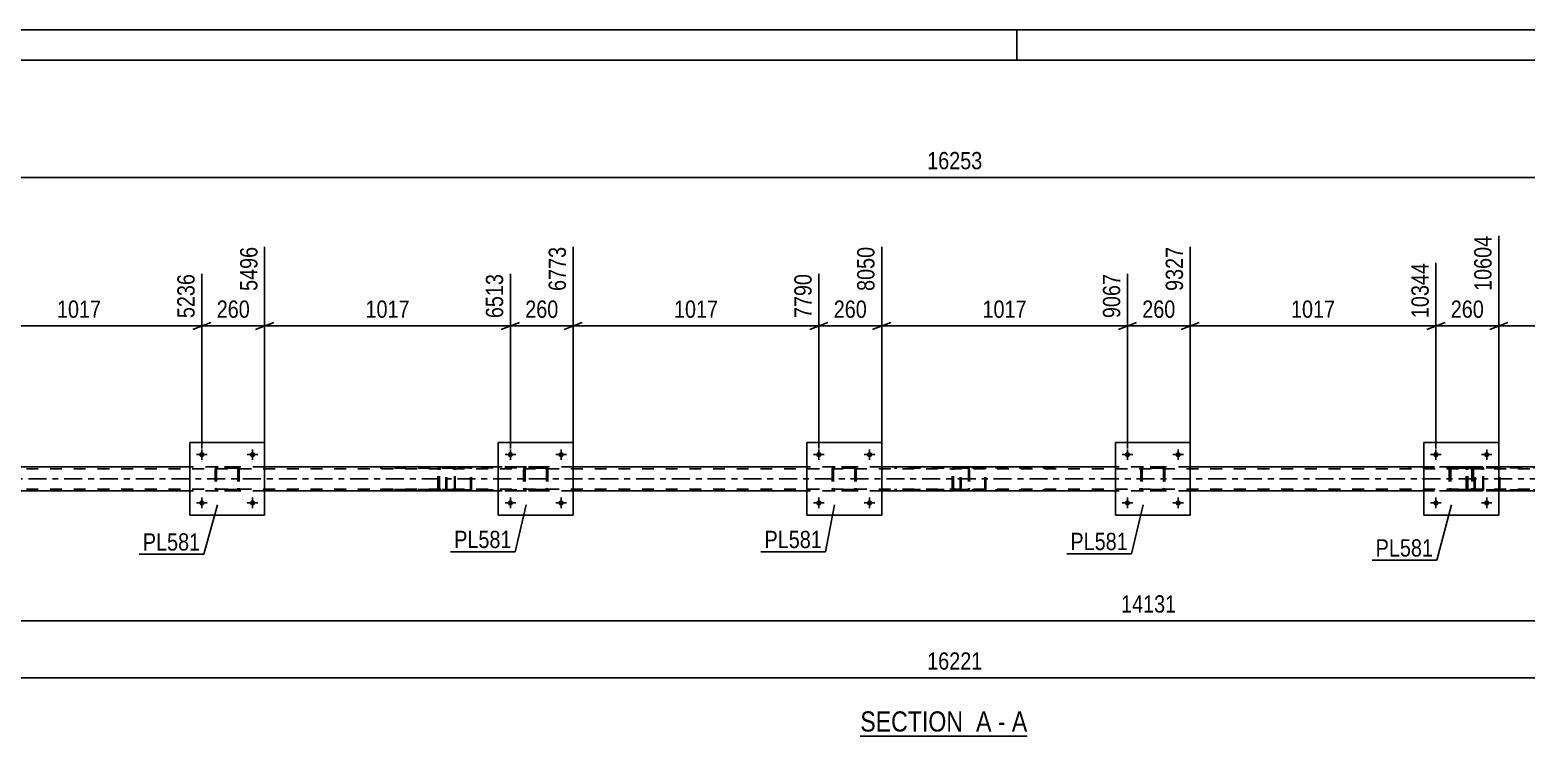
# Model space of a CAD drawing. Header units: millimetres. Extents: x -85 to 756, y -411 to 183.
# Drawn here: x 172.7 to 420.5, y 65.8 to 182.7 of the extents above; entities that cross this region are included whole.
import ezdxf

# ---------------------------------------------------------------- set-up
doc = ezdxf.new("R2010")
doc.units = ezdxf.units.MM
doc.linetypes.add('DXK_LINE_DOT2', pattern=[3.9198, 1.9599, -1.9599])
doc.linetypes.add('DXK_LINE_DOT3', pattern=[5.9187, 2.979, -0.9799, 0.9799, -0.9799])
doc.styles.add('Arial Narrow', font='ARIALN.TTF', dxfattribs={"height": 0.2})

# ---------------------------------------------------------------- blocks, each defined once
blk = doc.blocks.new('Unknown-814185790-1133')
at = {"color": 5, "linetype": 'Continuous'}
for p, q in [((756.15, 182.74), (-84.85, 182.74)), ((336.15, 177.74), (336.15, 182.74)), ((751.15, 177.74), (-79.85, 177.74))]:
    blk.add_line(p, q, dxfattribs=at)
blk = doc.blocks.new('Unknown-814185790-11 - 2686')
at = {"color": 6, "linetype": 'Continuous'}
blk.add_line((310.23, 65.76), (337.88, 65.76), dxfattribs=at)
at = {"color": 0, "linetype": 'Continuous'}
blk.add_wipeout([(328.34, 66.51), (328.34, 70.01), (310.23, 70.01), (310.23, 66.51)], dxfattribs=at)
at = {"color": 7, "linetype": 'Continuous', "style": 'Arial Narrow'}
blk.add_text('SECTION ', height=3.34, dxfattribs=at).set_placement((310.23, 66.51))
at = {"color": 0, "linetype": 'Continuous'}
blk.add_wipeout([(331.95, 66.51), (331.95, 70.01), (329.39, 70.01), (329.39, 66.51)], dxfattribs=at)
blk.add_wipeout([(334.27, 66.51), (334.27, 70.01), (333, 70.01), (333, 66.51)], dxfattribs=at)
at = {"color": 7, "linetype": 'Continuous', "style": 'Arial Narrow'}
blk.add_text('A', height=3.34, dxfattribs=at).set_placement((329.39, 66.51))
at = {"color": 0, "linetype": 'Continuous'}
blk.add_wipeout([(337.88, 66.51), (337.88, 70.01), (335.32, 70.01), (335.32, 66.51)], dxfattribs=at)
at = {"color": 7, "linetype": 'Continuous', "style": 'Arial Narrow'}
for s, p in [('A', (335.32, 66.51)), ('-', (333, 66.51))]:
    blk.add_text(s, height=3.34, dxfattribs=at).set_placement(p)
blk = doc.blocks.new('Bolt-814185790-2757 - 2686')
at = {"linetype": 'Continuous'}
for points in [[(405.98, 104.38, -1), (405.1, 104.38, -1)], [(414.38, 104.38, -1), (413.5, 104.38, -1)]]:
    blk.add_hatch(color=1, dxfattribs=at).paths.add_polyline_path(points)
at = {"color": 1, "linetype": 'Continuous'}
for p, q in [((404.66, 104.38), (406.42, 104.38)), ((405.54, 105.26), (405.54, 103.5)), ((413.06, 104.38), (414.82, 104.38)), ((413.94, 105.26), (413.94, 103.5))]:
    blk.add_line(p, q, dxfattribs=at)
blk = doc.blocks.new('Bolt-814185790-2693 - 2686')
at = {"linetype": 'Continuous'}
for points in [[(252.73, 104.38, -1), (251.85, 104.38, -1)], [(261.13, 104.38, -1), (260.25, 104.38, -1)]]:
    blk.add_hatch(color=1, dxfattribs=at).paths.add_polyline_path(points)
at = {"color": 1, "linetype": 'Continuous'}
for p, q in [((251.41, 104.38), (253.17, 104.38)), ((252.29, 105.26), (252.29, 103.5)), ((259.81, 104.38), (261.57, 104.38)), ((260.69, 105.26), (260.69, 103.5))]:
    blk.add_line(p, q, dxfattribs=at)
blk = doc.blocks.new('Part-814185790-2831 - 2686')
at = {"color": 7, "linetype": 'DXK_LINE_DOT2'}
for p, q in [((356.66, 109.89), (356.69, 110.08)), ((356.69, 110.08), (356.66, 109.89)), ((356.66, 109.89), (356.66, 106.85)), ((356.9, 109.89), (356.91, 109.99)), ((356.9, 109.89), (356.9, 106.85)), ((356.91, 109.99), (356.97, 110.06)), ((356.95, 110.34), (357.14, 110.37)), ((357.14, 110.37), (356.95, 110.34)), ((356.97, 110.06), (357.04, 110.12)), ((357.04, 110.12), (357.14, 110.13)), ((360.18, 110.37), (357.14, 110.37)), ((360.18, 110.13), (357.14, 110.13)), ((360.18, 110.37), (360.36, 110.34)), ((360.36, 110.34), (360.18, 110.37)), ((360.18, 110.13), (360.27, 110.12)), ((360.27, 110.12), (360.34, 110.06)), ((360.34, 110.06), (360.4, 109.99)), ((360.4, 109.99), (360.42, 109.89)), ((360.42, 109.89), (360.42, 106.85)), ((360.62, 110.08), (360.66, 109.89)), ((360.66, 109.89), (360.62, 110.08)), ((360.66, 109.89), (360.66, 106.85)), ((356.69, 106.67), (356.66, 106.85)), ((356.66, 106.85), (356.69, 106.67)), ((356.91, 106.76), (356.9, 106.85)), ((356.97, 106.69), (356.91, 106.76)), ((357.04, 106.63), (356.97, 106.69)), ((357.14, 106.61), (357.04, 106.63)), ((360.18, 106.61), (357.14, 106.61)), ((360.27, 106.63), (360.18, 106.61)), ((360.34, 106.69), (360.27, 106.63)), ((360.4, 106.76), (360.34, 106.69)), ((360.42, 106.85), (360.4, 106.76)), ((360.66, 106.85), (360.62, 106.67)), ((360.62, 106.67), (360.66, 106.85)), ((357.14, 106.37), (356.95, 106.41)), ((356.95, 106.41), (357.14, 106.37)), ((360.18, 106.37), (357.14, 106.37)), ((360.36, 106.41), (360.18, 106.37)), ((360.18, 106.37), (360.36, 106.41))]:
    blk.add_line(p, q, dxfattribs=at)
at = {"color": 7, "linetype": 'DXK_LINE_DOT3'}
blk.add_line((358.66, 108.37), (358.66, 108.37), dxfattribs=at)
at = {"color": 7, "linetype": 'DXK_LINE_DOT2'}
for centre, start, end in [((357.14, 109.89), 112.5, 157.5), ((357.14, 109.89), 112.5, 157.5), ((360.18, 109.89), 22.5, 67.5), ((360.18, 109.89), 22.5, 67.5), ((357.14, 106.85), 202.5, 247.5), ((357.14, 106.85), 202.5, 247.5), ((360.18, 106.85), 292.5, 337.5), ((360.18, 106.85), 292.5, 337.5)]:
    blk.add_arc(centre, 0.48, start, end, dxfattribs=at)
blk = doc.blocks.new('Part-814185790-2754 - 2686')
at = {"color": 2, "linetype": 'Continuous'}
for p, q in [((313.77, 114.37), (301.37, 114.37)), ((301.37, 114.37), (301.37, 102.37)), ((313.77, 102.37), (313.77, 114.37)), ((301.37, 102.37), (313.77, 102.37))]:
    blk.add_line(p, q, dxfattribs=at)
blk = doc.blocks.new('Part-814185790-2755 - 2686')
at = {"color": 7, "linetype": 'DXK_LINE_DOT2'}
for p, q in [((254.49, 109.89), (254.53, 110.08)), ((254.53, 110.08), (254.49, 109.89)), ((254.49, 109.89), (254.49, 106.85)), ((254.73, 109.89), (254.75, 109.99)), ((254.73, 109.89), (254.73, 106.85)), ((254.75, 109.99), (254.8, 110.06)), ((254.79, 110.34), (254.97, 110.37)), ((254.97, 110.37), (254.79, 110.34)), ((254.8, 110.06), (254.88, 110.12)), ((254.88, 110.12), (254.97, 110.13)), ((258.01, 110.37), (254.97, 110.37)), ((258.01, 110.13), (254.97, 110.13)), ((258.01, 110.37), (258.2, 110.34)), ((258.2, 110.34), (258.01, 110.37)), ((258.01, 110.13), (258.11, 110.12)), ((258.11, 110.12), (258.18, 110.06)), ((258.18, 110.06), (258.24, 109.99)), ((258.24, 109.99), (258.25, 109.89)), ((258.25, 109.89), (258.25, 106.85)), ((258.46, 110.08), (258.49, 109.89)), ((258.49, 109.89), (258.46, 110.08)), ((258.49, 109.89), (258.49, 106.85)), ((254.53, 106.67), (254.49, 106.85)), ((254.49, 106.85), (254.53, 106.67)), ((254.75, 106.76), (254.73, 106.85)), ((254.8, 106.69), (254.75, 106.76)), ((254.88, 106.63), (254.8, 106.69)), ((254.97, 106.61), (254.88, 106.63)), ((258.01, 106.61), (254.97, 106.61)), ((258.11, 106.63), (258.01, 106.61)), ((258.18, 106.69), (258.11, 106.63)), ((258.24, 106.76), (258.18, 106.69)), ((258.25, 106.85), (258.24, 106.76)), ((258.49, 106.85), (258.46, 106.67)), ((258.46, 106.67), (258.49, 106.85)), ((254.97, 106.37), (254.79, 106.41)), ((254.79, 106.41), (254.97, 106.37)), ((258.01, 106.37), (254.97, 106.37)), ((258.2, 106.41), (258.01, 106.37)), ((258.01, 106.37), (258.2, 106.41))]:
    blk.add_line(p, q, dxfattribs=at)
at = {"color": 7, "linetype": 'DXK_LINE_DOT3'}
blk.add_line((256.49, 108.37), (256.49, 108.37), dxfattribs=at)
at = {"color": 7, "linetype": 'DXK_LINE_DOT2'}
for centre, start, end in [((254.97, 109.89), 112.5, 157.5), ((254.97, 109.89), 112.5, 157.5), ((258.01, 109.89), 22.5, 67.5), ((258.01, 109.89), 22.5, 67.5), ((254.97, 106.85), 202.5, 247.5), ((254.97, 106.85), 202.5, 247.5), ((258.01, 106.85), 292.5, 337.5), ((258.01, 106.85), 292.5, 337.5)]:
    blk.add_arc(centre, 0.48, start, end, dxfattribs=at)
blk = doc.blocks.new('Bolt-814185790-2691 - 2686')
at = {"linetype": 'Continuous'}
for points in [[(303.81, 104.38, -1), (302.93, 104.38, -1)], [(312.21, 104.38, -1), (311.33, 104.38, -1)]]:
    blk.add_hatch(color=1, dxfattribs=at).paths.add_polyline_path(points)
at = {"color": 1, "linetype": 'Continuous'}
for p, q in [((302.49, 104.38), (304.25, 104.38)), ((303.37, 105.26), (303.37, 103.5)), ((310.89, 104.38), (312.65, 104.38)), ((311.77, 105.26), (311.77, 103.5))]:
    blk.add_line(p, q, dxfattribs=at)
blk = doc.blocks.new('Bolt-814185790-2692 - 2686')
at = {"linetype": 'Continuous'}
for points in [[(303.81, 112.38, -1), (302.93, 112.38, -1)], [(312.21, 112.38, -1), (311.33, 112.38, -1)]]:
    blk.add_hatch(color=1, dxfattribs=at).paths.add_polyline_path(points)
at = {"color": 1, "linetype": 'Continuous'}
for p, q in [((302.49, 112.38), (304.25, 112.38)), ((303.37, 113.26), (303.37, 111.5)), ((310.89, 112.38), (312.65, 112.38)), ((311.77, 113.26), (311.77, 111.5))]:
    blk.add_line(p, q, dxfattribs=at)
blk = doc.blocks.new('Bolt-814185790-2715 - 2686')
at = {"linetype": 'Continuous'}
for points in [[(354.9, 104.38, -1), (354.02, 104.38, -1)], [(363.3, 104.38, -1), (362.42, 104.38, -1)]]:
    blk.add_hatch(color=1, dxfattribs=at).paths.add_polyline_path(points)
at = {"color": 1, "linetype": 'Continuous'}
for p, q in [((353.58, 104.38), (355.34, 104.38)), ((354.46, 105.26), (354.46, 103.5)), ((361.98, 104.38), (363.74, 104.38)), ((362.86, 105.26), (362.86, 103.5))]:
    blk.add_line(p, q, dxfattribs=at)
blk = doc.blocks.new('Bolt-814185790-2716 - 2686')
at = {"linetype": 'Continuous'}
for points in [[(354.9, 112.38, -1), (354.02, 112.38, -1)], [(363.3, 112.38, -1), (362.42, 112.38, -1)]]:
    blk.add_hatch(color=1, dxfattribs=at).paths.add_polyline_path(points)
at = {"color": 1, "linetype": 'Continuous'}
for p, q in [((353.58, 112.38), (355.34, 112.38)), ((354.46, 113.26), (354.46, 111.5)), ((361.98, 112.38), (363.74, 112.38)), ((362.86, 113.26), (362.86, 111.5))]:
    blk.add_line(p, q, dxfattribs=at)
blk = doc.blocks.new('Part-814185790-2722 - 2686')
at = {"color": 2, "linetype": 'Continuous'}
for p, q in [((262.69, 114.37), (250.29, 114.37)), ((250.29, 114.37), (250.29, 102.37)), ((262.69, 102.37), (262.69, 114.37)), ((250.29, 102.37), (262.69, 102.37))]:
    blk.add_line(p, q, dxfattribs=at)
blk = doc.blocks.new('Part-814185790-2723 - 2686')
at = {"color": 7, "linetype": 'DXK_LINE_DOT2'}
for p, q in [((203.41, 109.89), (203.45, 110.08)), ((203.45, 110.08), (203.41, 109.89)), ((203.41, 109.89), (203.41, 106.85)), ((203.65, 109.89), (203.67, 109.99)), ((203.65, 109.89), (203.65, 106.85)), ((203.67, 109.99), (203.72, 110.06)), ((203.71, 110.34), (203.89, 110.37)), ((203.89, 110.37), (203.71, 110.34)), ((203.72, 110.06), (203.8, 110.12)), ((203.8, 110.12), (203.89, 110.13)), ((206.93, 110.37), (203.89, 110.37)), ((206.93, 110.13), (203.89, 110.13)), ((206.93, 110.37), (207.12, 110.34)), ((207.12, 110.34), (206.93, 110.37)), ((206.93, 110.13), (207.03, 110.12)), ((207.03, 110.12), (207.1, 110.06)), ((207.1, 110.06), (207.16, 109.99)), ((207.16, 109.99), (207.17, 109.89)), ((207.17, 109.89), (207.17, 106.85)), ((207.38, 110.08), (207.41, 109.89)), ((207.41, 109.89), (207.38, 110.08)), ((207.41, 109.89), (207.41, 106.85)), ((203.45, 106.67), (203.41, 106.85)), ((203.41, 106.85), (203.45, 106.67)), ((203.67, 106.76), (203.65, 106.85)), ((203.72, 106.69), (203.67, 106.76)), ((203.8, 106.63), (203.72, 106.69)), ((203.89, 106.61), (203.8, 106.63)), ((206.93, 106.61), (203.89, 106.61)), ((207.03, 106.63), (206.93, 106.61)), ((207.1, 106.69), (207.03, 106.63)), ((207.16, 106.76), (207.1, 106.69)), ((207.17, 106.85), (207.16, 106.76)), ((207.41, 106.85), (207.38, 106.67)), ((207.38, 106.67), (207.41, 106.85)), ((203.89, 106.37), (203.71, 106.41)), ((203.71, 106.41), (203.89, 106.37)), ((206.93, 106.37), (203.89, 106.37)), ((207.12, 106.41), (206.93, 106.37)), ((206.93, 106.37), (207.12, 106.41))]:
    blk.add_line(p, q, dxfattribs=at)
at = {"color": 7, "linetype": 'DXK_LINE_DOT3'}
blk.add_line((205.41, 108.37), (205.41, 108.37), dxfattribs=at)
at = {"color": 7, "linetype": 'DXK_LINE_DOT2'}
for centre, start, end in [((203.89, 109.89), 112.5, 157.5), ((203.89, 109.89), 112.5, 157.5), ((206.93, 109.89), 22.5, 67.5), ((206.93, 109.89), 22.5, 67.5), ((203.89, 106.85), 202.5, 247.5), ((203.89, 106.85), 202.5, 247.5), ((206.93, 106.85), 292.5, 337.5), ((206.93, 106.85), 292.5, 337.5)]:
    blk.add_arc(centre, 0.48, start, end, dxfattribs=at)
blk = doc.blocks.new('Part-814185790-2728 - 2686')
at = {"color": 2, "linetype": 'Continuous'}
for p, q in [((211.61, 114.37), (199.21, 114.37)), ((199.21, 114.37), (199.21, 102.37)), ((211.61, 102.37), (211.61, 114.37)), ((199.21, 102.37), (211.61, 102.37))]:
    blk.add_line(p, q, dxfattribs=at)
blk = doc.blocks.new('Bolt-814185790-2736 - 2686')
at = {"linetype": 'Continuous'}
for points in [[(252.73, 112.38, -1), (251.85, 112.38, -1)], [(261.13, 112.38, -1), (260.25, 112.38, -1)]]:
    blk.add_hatch(color=1, dxfattribs=at).paths.add_polyline_path(points)
at = {"color": 1, "linetype": 'Continuous'}
for p, q in [((251.41, 112.38), (253.17, 112.38)), ((252.29, 113.26), (252.29, 111.5)), ((259.81, 112.38), (261.57, 112.38)), ((260.69, 113.26), (260.69, 111.5))]:
    blk.add_line(p, q, dxfattribs=at)
blk = doc.blocks.new('Bolt-814185790-2737 - 2686')
at = {"linetype": 'Continuous'}
for points in [[(201.65, 104.38, -1), (200.77, 104.38, -1)], [(210.05, 104.38, -1), (209.17, 104.38, -1)]]:
    blk.add_hatch(color=1, dxfattribs=at).paths.add_polyline_path(points)
at = {"color": 1, "linetype": 'Continuous'}
for p, q in [((200.33, 104.38), (202.09, 104.38)), ((201.21, 105.26), (201.21, 103.5)), ((208.73, 104.38), (210.49, 104.38)), ((209.61, 105.26), (209.61, 103.5))]:
    blk.add_line(p, q, dxfattribs=at)
blk = doc.blocks.new('Bolt-814185790-2738 - 2686')
at = {"linetype": 'Continuous'}
for points in [[(201.65, 112.38, -1), (200.77, 112.38, -1)], [(210.05, 112.38, -1), (209.17, 112.38, -1)]]:
    blk.add_hatch(color=1, dxfattribs=at).paths.add_polyline_path(points)
at = {"color": 1, "linetype": 'Continuous'}
for p, q in [((200.33, 112.38), (202.09, 112.38)), ((201.21, 113.26), (201.21, 111.5)), ((208.73, 112.38), (210.49, 112.38)), ((209.61, 113.26), (209.61, 111.5))]:
    blk.add_line(p, q, dxfattribs=at)
blk = doc.blocks.new('Part-814185790-2749 - 2686')
at = {"color": 7, "linetype": 'DXK_LINE_DOT2'}
for p, q in [((305.57, 109.89), (305.61, 110.08)), ((305.61, 110.08), (305.57, 109.89)), ((305.57, 109.89), (305.57, 106.85)), ((305.81, 109.89), (305.83, 109.99)), ((305.81, 109.89), (305.81, 106.85)), ((305.83, 109.99), (305.89, 110.06)), ((305.87, 110.34), (306.05, 110.37)), ((306.05, 110.37), (305.87, 110.34)), ((305.89, 110.06), (305.96, 110.12)), ((305.96, 110.12), (306.05, 110.13)), ((309.09, 110.37), (306.05, 110.37)), ((309.09, 110.13), (306.05, 110.13)), ((309.09, 110.37), (309.28, 110.34)), ((309.28, 110.34), (309.09, 110.37)), ((309.09, 110.13), (309.19, 110.12)), ((309.19, 110.12), (309.26, 110.06)), ((309.26, 110.06), (309.32, 109.99)), ((309.32, 109.99), (309.33, 109.89)), ((309.33, 109.89), (309.33, 106.85)), ((309.54, 110.08), (309.57, 109.89)), ((309.57, 109.89), (309.54, 110.08)), ((309.57, 109.89), (309.57, 106.85)), ((305.61, 106.67), (305.57, 106.85)), ((305.57, 106.85), (305.61, 106.67)), ((305.83, 106.76), (305.81, 106.85)), ((305.89, 106.69), (305.83, 106.76)), ((305.96, 106.63), (305.89, 106.69)), ((306.05, 106.61), (305.96, 106.63)), ((309.09, 106.61), (306.05, 106.61)), ((309.19, 106.63), (309.09, 106.61)), ((309.26, 106.69), (309.19, 106.63)), ((309.32, 106.76), (309.26, 106.69)), ((309.33, 106.85), (309.32, 106.76)), ((309.57, 106.85), (309.54, 106.67)), ((309.54, 106.67), (309.57, 106.85)), ((306.05, 106.37), (305.87, 106.41)), ((305.87, 106.41), (306.05, 106.37)), ((309.09, 106.37), (306.05, 106.37)), ((309.28, 106.41), (309.09, 106.37)), ((309.09, 106.37), (309.28, 106.41))]:
    blk.add_line(p, q, dxfattribs=at)
at = {"color": 7, "linetype": 'DXK_LINE_DOT3'}
blk.add_line((307.57, 108.37), (307.57, 108.37), dxfattribs=at)
at = {"color": 7, "linetype": 'DXK_LINE_DOT2'}
for centre, start, end in [((306.05, 109.89), 112.5, 157.5), ((306.05, 109.89), 112.5, 157.5), ((309.09, 109.89), 22.5, 67.5), ((309.09, 109.89), 22.5, 67.5), ((306.05, 106.85), 202.5, 247.5), ((306.05, 106.85), 202.5, 247.5), ((309.09, 106.85), 292.5, 337.5), ((309.09, 106.85), 292.5, 337.5)]:
    blk.add_arc(centre, 0.48, start, end, dxfattribs=at)
blk = doc.blocks.new('Bolt-814185790-2758 - 2686')
at = {"linetype": 'Continuous'}
for points in [[(405.98, 112.38, -1), (405.1, 112.38, -1)], [(414.38, 112.38, -1), (413.5, 112.38, -1)]]:
    blk.add_hatch(color=1, dxfattribs=at).paths.add_polyline_path(points)
at = {"color": 1, "linetype": 'Continuous'}
for p, q in [((404.66, 112.38), (406.42, 112.38)), ((405.54, 113.26), (405.54, 111.5)), ((413.06, 112.38), (414.82, 112.38)), ((413.94, 113.26), (413.94, 111.5))]:
    blk.add_line(p, q, dxfattribs=at)
blk = doc.blocks.new('Part-814185790-2762 - 2686')
at = {"color": 7, "linetype": 'DXK_LINE_DOT2'}
for p, q in [((407.74, 109.89), (407.77, 110.08)), ((407.77, 110.08), (407.74, 109.89)), ((407.74, 109.89), (407.74, 106.85)), ((407.98, 109.89), (407.99, 109.99)), ((407.98, 109.89), (407.98, 106.85)), ((407.99, 109.99), (408.05, 110.06)), ((408.03, 110.34), (408.22, 110.37)), ((408.22, 110.37), (408.03, 110.34)), ((408.05, 110.06), (408.12, 110.12)), ((408.12, 110.12), (408.22, 110.13)), ((411.26, 110.37), (408.22, 110.37)), ((411.26, 110.13), (408.22, 110.13)), ((411.26, 110.37), (411.44, 110.34)), ((411.44, 110.34), (411.26, 110.37)), ((411.26, 110.13), (411.35, 110.12)), ((411.35, 110.12), (411.43, 110.06)), ((411.43, 110.06), (411.48, 109.99)), ((411.48, 109.99), (411.5, 109.89)), ((411.5, 109.89), (411.5, 106.85)), ((411.7, 110.08), (411.74, 109.89)), ((411.74, 109.89), (411.7, 110.08)), ((411.74, 109.89), (411.74, 106.85)), ((407.77, 106.67), (407.74, 106.85)), ((407.74, 106.85), (407.77, 106.67)), ((407.99, 106.76), (407.98, 106.85)), ((408.05, 106.69), (407.99, 106.76)), ((408.12, 106.63), (408.05, 106.69)), ((408.22, 106.61), (408.12, 106.63)), ((411.26, 106.61), (408.22, 106.61)), ((411.35, 106.63), (411.26, 106.61)), ((411.43, 106.69), (411.35, 106.63)), ((411.48, 106.76), (411.43, 106.69)), ((411.5, 106.85), (411.48, 106.76)), ((411.74, 106.85), (411.7, 106.67)), ((411.7, 106.67), (411.74, 106.85)), ((408.22, 106.37), (408.03, 106.41)), ((408.03, 106.41), (408.22, 106.37)), ((411.26, 106.37), (408.22, 106.37)), ((411.44, 106.41), (411.26, 106.37)), ((411.26, 106.37), (411.44, 106.41))]:
    blk.add_line(p, q, dxfattribs=at)
at = {"color": 7, "linetype": 'DXK_LINE_DOT3'}
blk.add_line((409.74, 108.37), (409.74, 108.37), dxfattribs=at)
at = {"color": 7, "linetype": 'DXK_LINE_DOT2'}
for centre, start, end in [((408.22, 109.89), 112.5, 157.5), ((408.22, 109.89), 112.5, 157.5), ((411.26, 109.89), 22.5, 67.5), ((411.26, 109.89), 22.5, 67.5), ((408.22, 106.85), 202.5, 247.5), ((408.22, 106.85), 202.5, 247.5), ((411.26, 106.85), 292.5, 337.5), ((411.26, 106.85), 292.5, 337.5)]:
    blk.add_arc(centre, 0.48, start, end, dxfattribs=at)
blk = doc.blocks.new('Part-814185790-2892 - 2686')
at = {"color": 7, "linetype": 'DXK_LINE_DOT2'}
for p, q in [((326.77, 110.18), (326.75, 110.05)), ((326.75, 106.69), (326.75, 110.05)), ((326.92, 110.05), (326.93, 110.12)), ((326.92, 106.69), (326.92, 110.05)), ((326.93, 110.12), (326.97, 110.17)), ((327.09, 110.37), (326.96, 110.35)), ((326.97, 110.17), (327.02, 110.2)), ((327.02, 110.2), (327.09, 110.21)), ((342.42, 110.37), (327.09, 110.37)), ((342.42, 110.21), (327.09, 110.21)), ((330.79, 110.35), (330.66, 110.37)), ((330.66, 110.21), (330.73, 110.2)), ((330.73, 110.2), (330.75, 110.19)), ((330.75, 110.19), (330.78, 110.17)), ((330.78, 110.17), (330.82, 110.12)), ((330.82, 110.12), (330.83, 110.05)), ((330.83, 106.69), (330.83, 110.05)), ((331, 110.05), (330.98, 110.18)), ((331, 106.69), (331, 110.05)), ((326.75, 106.69), (326.77, 106.57)), ((326.93, 106.63), (326.92, 106.69)), ((326.97, 106.58), (326.93, 106.63)), ((327.02, 106.55), (326.97, 106.58)), ((327.09, 106.53), (327.02, 106.55)), ((342.42, 106.53), (327.09, 106.53)), ((330.66, 106.53), (330.73, 106.55)), ((330.73, 106.55), (330.75, 106.56)), ((330.75, 106.56), (330.78, 106.58)), ((330.82, 106.63), (330.78, 106.58)), ((330.83, 106.69), (330.82, 106.63)), ((330.98, 106.57), (331, 106.69)), ((326.96, 106.4), (327.09, 106.37)), ((342.42, 106.37), (327.09, 106.37)), ((330.66, 106.37), (330.79, 106.4))]:
    blk.add_line(p, q, dxfattribs=at)
for centre, start, end in [((327.08, 110.04), 110.7583, 155.68), ((330.68, 110.04), 24.32, 69.2417), ((327.08, 106.71), 204.32, 249.2417)]:
    blk.add_arc(centre, 0.331, start, end, dxfattribs=at)
blk = doc.blocks.new('Part-814185790-2767 - 2686')
at = {"color": 2, "linetype": 'Continuous'}
for p, q in [((415.94, 114.37), (403.54, 114.37)), ((403.54, 114.37), (403.54, 102.37)), ((415.94, 102.37), (415.94, 114.37)), ((403.54, 102.37), (415.94, 102.37))]:
    blk.add_line(p, q, dxfattribs=at)
blk = doc.blocks.new('Part-814185790-2809 - 2686')
at = {"color": 7, "linetype": 'DXK_LINE_DOT2'}
for p, q in [((640.59, 110.05), (36.37, 110.05)), ((211.61, 110.37), (199.21, 110.37)), ((262.69, 110.37), (250.29, 110.37)), ((313.77, 110.37), (301.37, 110.37)), ((364.86, 110.37), (352.46, 110.37)), ((415.94, 110.37), (403.54, 110.37)), ((640.59, 106.69), (36.37, 106.69)), ((211.61, 106.37), (199.21, 106.37)), ((262.69, 106.37), (250.29, 106.37)), ((313.77, 106.37), (301.37, 106.37)), ((364.86, 106.37), (352.46, 106.37)), ((415.94, 106.37), (403.54, 106.37))]:
    blk.add_line(p, q, dxfattribs=at)
at = {"color": 2, "linetype": 'Continuous'}
for p, q in [((199.21, 110.37), (160.53, 110.37)), ((250.29, 110.37), (211.61, 110.37)), ((301.37, 110.37), (262.69, 110.37)), ((352.46, 110.37), (313.77, 110.37)), ((403.54, 110.37), (364.86, 110.37)), ((437.85, 110.37), (415.94, 110.37)), ((199.21, 106.37), (160.53, 106.37)), ((250.29, 106.37), (211.61, 106.37)), ((301.37, 106.37), (262.69, 106.37)), ((352.46, 106.37), (313.77, 106.37)), ((403.54, 106.37), (364.86, 106.37)), ((437.85, 106.37), (415.94, 106.37))]:
    blk.add_line(p, q, dxfattribs=at)
at = {"color": 7, "linetype": 'DXK_LINE_DOT3'}
blk.add_line((36.37, 108.37), (640.59, 108.37), dxfattribs=at)
blk = doc.blocks.new('Part-814185790-2836 - 2686')
at = {"color": 2, "linetype": 'Continuous'}
for p, q in [((364.86, 114.37), (352.46, 114.37)), ((352.46, 114.37), (352.46, 102.37)), ((364.86, 102.37), (364.86, 114.37)), ((352.46, 102.37), (364.86, 102.37))]:
    blk.add_line(p, q, dxfattribs=at)
blk = doc.blocks.new('Part-814185790-2871 - 2686')
at = {"color": 7, "linetype": 'DXK_LINE_DOT2'}
for p, q in [((411.91, 110.18), (411.88, 110.05)), ((411.88, 106.69), (411.88, 110.05)), ((412.05, 110.05), (412.07, 110.12)), ((412.05, 106.69), (412.05, 110.05)), ((412.07, 110.12), (412.1, 110.17)), ((412.22, 110.37), (412.09, 110.35)), ((412.1, 110.17), (412.16, 110.2)), ((412.16, 110.2), (412.22, 110.21)), ((427.55, 110.37), (412.22, 110.37)), ((427.55, 110.21), (412.22, 110.21)), ((415.93, 110.35), (415.8, 110.37)), ((415.8, 110.21), (415.86, 110.2)), ((415.86, 110.2), (415.92, 110.17)), ((415.92, 110.17), (415.96, 110.12)), ((415.96, 110.12), (415.97, 110.05)), ((415.97, 106.69), (415.97, 110.05)), ((416.14, 110.05), (416.11, 110.18)), ((416.14, 106.69), (416.14, 110.05)), ((411.88, 106.69), (411.91, 106.57)), ((412.07, 106.63), (412.05, 106.69)), ((412.1, 106.58), (412.07, 106.63)), ((412.16, 106.55), (412.1, 106.58)), ((412.22, 106.53), (412.16, 106.55)), ((427.55, 106.53), (412.22, 106.53)), ((415.86, 106.55), (415.8, 106.53)), ((415.92, 106.58), (415.86, 106.55)), ((415.96, 106.63), (415.92, 106.58)), ((415.97, 106.69), (415.96, 106.63)), ((416.11, 106.57), (416.14, 106.69)), ((412.09, 106.4), (412.22, 106.37)), ((427.55, 106.37), (412.22, 106.37)), ((415.8, 106.37), (415.93, 106.4))]:
    blk.add_line(p, q, dxfattribs=at)
for centre, start, end in [((412.21, 110.04), 110.7583, 155.68), ((415.81, 110.04), 24.32, 69.2417), ((412.21, 106.71), 204.32, 249.2417)]:
    blk.add_arc(centre, 0.331, start, end, dxfattribs=at)
blk = doc.blocks.new('Part-814185790-2987 - 2686')
at = {"color": 7, "linetype": 'DXK_LINE_DOT2'}
for p, q in [((242.89, 110.37), (230.73, 110.37)), ((242.89, 110.13), (230.73, 110.13)), ((240.31, 109.98), (240.3, 109.89)), ((240.3, 106.85), (240.3, 109.89)), ((240.33, 110.08), (240.31, 109.98)), ((240.55, 109.89), (240.57, 109.99)), ((240.55, 106.85), (240.55, 109.89)), ((240.57, 109.99), (240.62, 110.06)), ((240.8, 110.37), (240.61, 110.34)), ((240.62, 110.06), (240.7, 110.12)), ((240.7, 110.12), (240.8, 110.13)), ((241.61, 110.13), (241.61, 110.37)), ((242.99, 110.34), (242.89, 110.37)), ((242.89, 110.13), (242.94, 110.12)), ((242.94, 110.12), (242.99, 110.06)), ((243.08, 110.23), (242.99, 110.34)), ((242.99, 110.06), (243.02, 109.99)), ((243.02, 109.99), (243.03, 109.89)), ((243.03, 106.85), (243.03, 109.89)), ((243.14, 110.08), (243.08, 110.23)), ((243.16, 109.89), (243.14, 110.08)), ((243.16, 106.85), (243.16, 109.89)), ((242.89, 106.61), (230.73, 106.61)), ((240.3, 106.85), (240.31, 106.79)), ((240.31, 106.79), (240.33, 106.67)), ((240.56, 106.79), (240.55, 106.85)), ((240.57, 106.76), (240.56, 106.79)), ((240.62, 106.69), (240.57, 106.76)), ((240.7, 106.63), (240.62, 106.69)), ((240.8, 106.61), (240.7, 106.63)), ((241.61, 106.37), (241.61, 106.61)), ((242.94, 106.63), (242.89, 106.61)), ((242.99, 106.69), (242.94, 106.63)), ((242.99, 106.69), (243, 106.72)), ((243, 106.72), (243.02, 106.76)), ((243.02, 106.76), (243.03, 106.85)), ((243.08, 106.52), (243.09, 106.55)), ((243.09, 106.55), (243.14, 106.67)), ((243.14, 106.67), (243.16, 106.85)), ((242.89, 106.37), (230.73, 106.37)), ((240.61, 106.41), (240.8, 106.37)), ((242.89, 106.37), (242.99, 106.41)), ((242.99, 106.41), (243.08, 106.52))]:
    blk.add_line(p, q, dxfattribs=at)
for centre, start, end in [((240.78, 109.88), 111.1941, 156.1506), ((240.78, 106.87), 203.8494, 248.8059)]:
    blk.add_arc(centre, 0.492, start, end, dxfattribs=at)
blk = doc.blocks.new('Part-814185790-2988 - 2686')
at = {"color": 7, "linetype": 'DXK_LINE_DOT2'}
for p, q in [((241.64, 110.18), (241.61, 110.05)), ((241.61, 106.69), (241.61, 110.05)), ((241.78, 110.05), (241.8, 110.12)), ((241.78, 106.69), (241.78, 110.05)), ((241.8, 110.12), (241.83, 110.17)), ((241.95, 110.37), (241.82, 110.35)), ((241.83, 110.17), (241.89, 110.2)), ((241.89, 110.2), (241.95, 110.21)), ((257.28, 110.37), (241.95, 110.37)), ((257.28, 110.21), (241.95, 110.21)), ((245.66, 110.35), (245.53, 110.37)), ((245.53, 110.21), (245.6, 110.2)), ((245.6, 110.2), (245.62, 110.19)), ((245.62, 110.19), (245.65, 110.17)), ((245.65, 110.17), (245.69, 110.12)), ((245.69, 110.12), (245.7, 110.05)), ((245.7, 106.69), (245.7, 110.05)), ((245.87, 110.05), (245.84, 110.18)), ((245.87, 106.69), (245.87, 110.05)), ((241.61, 106.69), (241.64, 106.57)), ((241.8, 106.63), (241.78, 106.69)), ((241.83, 106.58), (241.8, 106.63)), ((241.89, 106.55), (241.83, 106.58)), ((241.95, 106.53), (241.89, 106.55)), ((257.28, 106.53), (241.95, 106.53)), ((245.53, 106.53), (245.6, 106.55)), ((245.6, 106.55), (245.62, 106.56)), ((245.62, 106.56), (245.65, 106.58)), ((245.69, 106.63), (245.65, 106.58)), ((245.7, 106.69), (245.69, 106.63)), ((245.84, 106.57), (245.87, 106.69)), ((241.82, 106.4), (241.95, 106.37)), ((257.28, 106.37), (241.95, 106.37)), ((245.53, 106.37), (245.66, 106.4))]:
    blk.add_line(p, q, dxfattribs=at)
for centre, start, end in [((241.94, 110.04), 110.7583, 155.68), ((245.54, 110.04), 24.32, 69.2417), ((241.94, 106.71), 204.32, 249.2417)]:
    blk.add_arc(centre, 0.331, start, end, dxfattribs=at)
blk = doc.blocks.new('Part-814185790-2989 - 2686')
at = {"color": 7, "linetype": 'DXK_LINE_DOT2'}
for p, q in [((328.02, 110.37), (315.87, 110.37)), ((328.02, 110.13), (315.87, 110.13)), ((325.45, 109.98), (325.43, 109.89)), ((325.43, 106.85), (325.43, 109.89)), ((325.47, 110.08), (325.45, 109.98)), ((325.68, 109.89), (325.7, 109.99)), ((325.68, 106.85), (325.68, 109.89)), ((325.7, 109.99), (325.76, 110.06)), ((325.93, 110.37), (325.74, 110.34)), ((325.76, 110.06), (325.84, 110.12)), ((325.84, 110.12), (325.93, 110.13)), ((326.75, 110.13), (326.75, 110.37)), ((328.13, 110.34), (328.02, 110.37)), ((328.02, 110.13), (328.08, 110.12)), ((328.08, 110.12), (328.12, 110.06)), ((328.12, 110.06), (328.15, 109.99)), ((328.22, 110.23), (328.13, 110.34)), ((328.15, 109.99), (328.16, 109.89)), ((328.16, 109.89), (328.16, 106.85)), ((328.27, 110.08), (328.22, 110.23)), ((328.3, 109.89), (328.27, 110.08)), ((328.3, 109.89), (328.3, 106.85)), ((328.02, 106.61), (315.87, 106.61)), ((325.43, 106.85), (325.44, 106.79)), ((325.44, 106.79), (325.47, 106.67)), ((325.7, 106.79), (325.68, 106.85)), ((325.7, 106.76), (325.7, 106.79)), ((325.76, 106.69), (325.7, 106.76)), ((325.84, 106.63), (325.76, 106.69)), ((325.93, 106.61), (325.84, 106.63)), ((326.75, 106.37), (326.75, 106.61)), ((328.08, 106.63), (328.02, 106.61)), ((328.12, 106.69), (328.08, 106.63)), ((328.12, 106.69), (328.13, 106.72)), ((328.13, 106.72), (328.15, 106.76)), ((328.15, 106.76), (328.16, 106.85)), ((328.22, 106.52), (328.27, 106.67)), ((328.27, 106.67), (328.3, 106.85)), ((328.02, 106.37), (315.87, 106.37)), ((325.74, 106.41), (325.93, 106.37)), ((328.02, 106.37), (328.13, 106.41)), ((328.13, 106.41), (328.22, 106.52))]:
    blk.add_line(p, q, dxfattribs=at)
for centre, start, end in [((325.92, 109.88), 111.1941, 156.1506), ((325.92, 106.87), 203.8494, 248.8059)]:
    blk.add_arc(centre, 0.492, start, end, dxfattribs=at)
blk = doc.blocks.new('Part-814185790-2990 - 2686')
at = {"color": 7, "linetype": 'DXK_LINE_DOT2'}
for p, q in [((413.16, 110.37), (401, 110.37)), ((413.16, 110.13), (401, 110.13)), ((410.6, 110.08), (410.56, 109.89)), ((410.56, 106.85), (410.56, 109.89)), ((410.82, 109.89), (410.83, 109.99)), ((410.82, 106.85), (410.82, 109.89)), ((410.83, 109.99), (410.89, 110.06)), ((411.07, 110.37), (410.87, 110.34)), ((410.89, 110.06), (410.97, 110.12)), ((410.97, 110.12), (411.07, 110.13)), ((411.88, 110.13), (411.88, 110.37)), ((413.26, 110.34), (413.16, 110.37)), ((413.16, 110.13), (413.21, 110.12)), ((413.21, 110.12), (413.25, 110.06)), ((413.25, 110.06), (413.28, 109.99)), ((413.35, 110.23), (413.26, 110.34)), ((413.28, 109.99), (413.29, 109.89)), ((413.29, 106.85), (413.29, 109.89)), ((413.41, 110.08), (413.35, 110.23)), ((413.43, 109.89), (413.41, 110.08)), ((413.43, 106.85), (413.43, 109.89)), ((413.16, 106.61), (401, 106.61)), ((410.56, 106.85), (410.6, 106.67)), ((410.83, 106.76), (410.82, 106.85)), ((410.89, 106.69), (410.83, 106.76)), ((410.97, 106.63), (410.89, 106.69)), ((411.07, 106.61), (410.97, 106.63)), ((411.88, 106.37), (411.88, 106.61)), ((413.21, 106.63), (413.16, 106.61)), ((413.25, 106.69), (413.21, 106.63)), ((413.28, 106.76), (413.25, 106.69)), ((413.29, 106.85), (413.28, 106.76)), ((413.35, 106.52), (413.41, 106.67)), ((413.41, 106.67), (413.43, 106.85)), ((413.16, 106.37), (401, 106.37)), ((410.87, 106.41), (411.07, 106.37)), ((413.16, 106.37), (413.26, 106.41)), ((413.26, 106.41), (413.35, 106.52))]:
    blk.add_line(p, q, dxfattribs=at)
for centre, start, end in [((411.05, 109.88), 111.1941, 156.1506), ((411.05, 106.87), 203.8494, 248.8059)]:
    blk.add_arc(centre, 0.492, start, end, dxfattribs=at)
blk = doc.blocks.new('StraightDimension-814185790-3052 - 2686')
at = {"color": 7, "linetype": 'Continuous'}
blk.add_line((11.14, 75.41), (640.59, 75.41), dxfattribs=at)
at = {"color": 0}
blk.add_wipeout([(331.04, 76.16), (331.04, 80.36), (320.7, 80.36), (320.7, 76.16)], dxfattribs=at)
at = {"color": 3, "style": 'Arial Narrow'}
blk.add_text('16221', height=2.863, dxfattribs=at).set_placement((321.3, 76.76))
blk = doc.blocks.new('StraightDimension-814185790-3168 - 2686')
at = {"color": 7, "linetype": 'Continuous'}
blk.add_line((10.5, 158.31), (641.23, 158.31), dxfattribs=at)
at = {"color": 0}
blk.add_wipeout([(331.04, 159.06), (331.04, 163.26), (320.7, 163.26), (320.7, 159.06)], dxfattribs=at)
at = {"color": 3, "style": 'Arial Narrow'}
blk.add_text('16253', height=2.863, dxfattribs=at).set_placement((321.3, 159.66))
blk = doc.blocks.new('StraightDimension-814185790-11118 - 2686')
at = {"color": 7, "linetype": 'Continuous'}
for p, q in [((262.69, 111.37), (262.69, 146.82)), ((303.37, 113.38), (303.37, 142.32)), ((264.19, 134.3), (261.19, 133.1)), ((301.87, 133.1), (304.87, 134.3)), ((262.69, 133.7), (303.37, 133.7))]:
    blk.add_line(p, q, dxfattribs=at)
at = {"color": 0, "linetype": 'Continuous'}
blk.add_wipeout([(302.77, 142.92), (298.57, 142.92), (298.57, 134.4), (302.77, 134.4)], dxfattribs=at)
at = {"color": 0}
blk.add_wipeout([(287.29, 134.45), (287.29, 138.65), (278.78, 138.65), (278.78, 134.45)], dxfattribs=at)
at = {"color": 3, "linetype": 'Continuous', "style": 'Arial Narrow'}
blk.add_text('7790', height=2.863, rotation=90.0002, dxfattribs=at).set_placement((302.17, 135))
at = {"color": 3, "style": 'Arial Narrow'}
blk.add_text('1017', height=2.863, dxfattribs=at).set_placement((279.38, 135.05))
blk = doc.blocks.new('StraightDimension-814185790-3191 - 2686')
at = {"color": 7, "linetype": 'Continuous'}
blk.add_line((75.36, 84.87), (640.59, 84.87), dxfattribs=at)
at = {"color": 0}
blk.add_wipeout([(363.14, 85.62), (363.14, 89.82), (352.8, 89.82), (352.8, 85.62)], dxfattribs=at)
at = {"color": 3, "style": 'Arial Narrow'}
blk.add_text('14131', height=2.863, dxfattribs=at).set_placement((353.4, 86.22))
blk = doc.blocks.new('StraightDimension-814185790-11112 - 2686')
at = {"color": 7, "linetype": 'Continuous'}
for p, q in [((415.94, 111.37), (415.94, 148.65)), ((439.05, 110.58), (439.05, 144.15)), ((417.44, 134.3), (414.44, 133.1)), ((437.55, 133.1), (440.55, 134.3)), ((415.94, 133.7), (439.05, 133.7))]:
    blk.add_line(p, q, dxfattribs=at)
at = {"color": 0, "linetype": 'Continuous'}
blk.add_wipeout([(438.45, 144.75), (434.25, 144.75), (434.25, 134.4), (438.45, 134.4)], dxfattribs=at)
at = {"color": 0}
blk.add_wipeout([(430.83, 134.45), (430.83, 138.65), (424.15, 138.65), (424.15, 134.45)], dxfattribs=at)
at = {"color": 3, "linetype": 'Continuous', "style": 'Arial Narrow'}
blk.add_text('11182', height=2.863, rotation=90.0002, dxfattribs=at).set_placement((437.85, 135))
at = {"color": 3, "style": 'Arial Narrow'}
blk.add_text('578', height=2.863, dxfattribs=at).set_placement((424.75, 135.05))
blk = doc.blocks.new('StraightDimension-814185790-11113 - 2686')
at = {"color": 7, "linetype": 'Continuous'}
for p, q in [((415.94, 111.37), (415.94, 148.65)), ((405.54, 113.38), (405.54, 144.15)), ((404.04, 133.1), (407.04, 134.3)), ((417.44, 134.3), (414.44, 133.1)), ((405.54, 133.7), (415.94, 133.7))]:
    blk.add_line(p, q, dxfattribs=at)
at = {"color": 0}
blk.add_wipeout([(414.08, 134.45), (414.08, 138.65), (407.39, 138.65), (407.39, 134.45)], dxfattribs=at)
at = {"color": 0, "linetype": 'Continuous'}
blk.add_wipeout([(415.34, 149.25), (411.14, 149.25), (411.14, 138.9), (415.34, 138.9)], dxfattribs=at)
at = {"color": 3, "linetype": 'Continuous', "style": 'Arial Narrow'}
blk.add_text('10604', height=2.863, rotation=90.0002, dxfattribs=at).set_placement((414.74, 139.5))
at = {"color": 3, "style": 'Arial Narrow'}
blk.add_text('260', height=2.863, dxfattribs=at).set_placement((407.99, 135.05))
blk = doc.blocks.new('StraightDimension-814185790-11114 - 2686')
at = {"color": 7, "linetype": 'Continuous'}
for p, q in [((364.86, 111.37), (364.86, 146.82)), ((405.54, 113.38), (405.54, 144.15)), ((366.36, 134.3), (363.36, 133.1)), ((404.04, 133.1), (407.04, 134.3)), ((364.86, 133.7), (405.54, 133.7))]:
    blk.add_line(p, q, dxfattribs=at)
at = {"color": 0, "linetype": 'Continuous'}
blk.add_wipeout([(404.94, 144.75), (400.74, 144.75), (400.74, 134.4), (404.94, 134.4)], dxfattribs=at)
at = {"color": 0}
blk.add_wipeout([(389.45, 134.45), (389.45, 138.65), (380.94, 138.65), (380.94, 134.45)], dxfattribs=at)
at = {"color": 3, "linetype": 'Continuous', "style": 'Arial Narrow'}
blk.add_text('10344', height=2.863, rotation=90.0002, dxfattribs=at).set_placement((404.34, 135))
at = {"color": 3, "style": 'Arial Narrow'}
blk.add_text('1017', height=2.863, dxfattribs=at).set_placement((381.54, 135.05))
blk = doc.blocks.new('StraightDimension-814185790-11115 - 2686')
at = {"color": 7, "linetype": 'Continuous'}
for p, q in [((364.86, 111.37), (364.86, 146.82)), ((354.46, 113.38), (354.46, 142.32)), ((352.96, 133.1), (355.96, 134.3)), ((366.36, 134.3), (363.36, 133.1)), ((354.46, 133.7), (364.86, 133.7))]:
    blk.add_line(p, q, dxfattribs=at)
at = {"color": 0}
blk.add_wipeout([(363, 134.45), (363, 138.65), (356.31, 138.65), (356.31, 134.45)], dxfattribs=at)
at = {"color": 0, "linetype": 'Continuous'}
blk.add_wipeout([(364.26, 147.42), (360.06, 147.42), (360.06, 138.9), (364.26, 138.9)], dxfattribs=at)
at = {"color": 3, "linetype": 'Continuous', "style": 'Arial Narrow'}
blk.add_text('9327', height=2.863, rotation=90.0002, dxfattribs=at).set_placement((363.66, 139.5))
at = {"color": 3, "style": 'Arial Narrow'}
blk.add_text('260', height=2.863, dxfattribs=at).set_placement((356.91, 135.05))
blk = doc.blocks.new('StraightDimension-814185790-11116 - 2686')
at = {"color": 7, "linetype": 'Continuous'}
for p, q in [((313.77, 111.37), (313.77, 146.82)), ((354.46, 113.38), (354.46, 142.32)), ((315.27, 134.3), (312.27, 133.1)), ((352.96, 133.1), (355.96, 134.3)), ((313.77, 133.7), (354.46, 133.7))]:
    blk.add_line(p, q, dxfattribs=at)
at = {"color": 0, "linetype": 'Continuous'}
blk.add_wipeout([(353.86, 142.92), (349.66, 142.92), (349.66, 134.4), (353.86, 134.4)], dxfattribs=at)
at = {"color": 0}
blk.add_wipeout([(338.37, 134.45), (338.37, 138.65), (329.86, 138.65), (329.86, 134.45)], dxfattribs=at)
at = {"color": 3, "linetype": 'Continuous', "style": 'Arial Narrow'}
blk.add_text('9067', height=2.863, rotation=90.0002, dxfattribs=at).set_placement((353.26, 135))
at = {"color": 3, "style": 'Arial Narrow'}
blk.add_text('1017', height=2.863, dxfattribs=at).set_placement((330.46, 135.05))
blk = doc.blocks.new('StraightDimension-814185790-11117 - 2686')
at = {"color": 7, "linetype": 'Continuous'}
for p, q in [((313.77, 111.37), (313.77, 146.82)), ((303.37, 113.38), (303.37, 142.32)), ((301.87, 133.1), (304.87, 134.3)), ((315.27, 134.3), (312.27, 133.1)), ((303.37, 133.7), (313.77, 133.7))]:
    blk.add_line(p, q, dxfattribs=at)
at = {"color": 0}
blk.add_wipeout([(311.92, 134.45), (311.92, 138.65), (305.23, 138.65), (305.23, 134.45)], dxfattribs=at)
at = {"color": 0, "linetype": 'Continuous'}
blk.add_wipeout([(313.17, 147.42), (308.97, 147.42), (308.97, 138.9), (313.17, 138.9)], dxfattribs=at)
at = {"color": 3, "linetype": 'Continuous', "style": 'Arial Narrow'}
blk.add_text('8050', height=2.863, rotation=90.0002, dxfattribs=at).set_placement((312.57, 139.5))
at = {"color": 3, "style": 'Arial Narrow'}
blk.add_text('260', height=2.863, dxfattribs=at).set_placement((305.83, 135.05))
blk = doc.blocks.new('StraightDimension-814185790-11119 - 2686')
at = {"color": 7, "linetype": 'Continuous'}
for p, q in [((262.69, 111.37), (262.69, 146.82)), ((252.29, 113.38), (252.29, 142.32)), ((250.79, 133.1), (253.79, 134.3)), ((264.19, 134.3), (261.19, 133.1)), ((252.29, 133.7), (262.69, 133.7))]:
    blk.add_line(p, q, dxfattribs=at)
at = {"color": 0}
blk.add_wipeout([(260.84, 134.45), (260.84, 138.65), (254.15, 138.65), (254.15, 134.45)], dxfattribs=at)
at = {"color": 0, "linetype": 'Continuous'}
blk.add_wipeout([(262.09, 147.42), (257.89, 147.42), (257.89, 138.9), (262.09, 138.9)], dxfattribs=at)
at = {"color": 3, "linetype": 'Continuous', "style": 'Arial Narrow'}
blk.add_text('6773', height=2.863, rotation=90.0002, dxfattribs=at).set_placement((261.49, 139.5))
at = {"color": 3, "style": 'Arial Narrow'}
blk.add_text('260', height=2.863, dxfattribs=at).set_placement((254.75, 135.05))
blk = doc.blocks.new('StraightDimension-814185790-11120 - 2686')
at = {"color": 7, "linetype": 'Continuous'}
for p, q in [((211.61, 111.37), (211.61, 146.82)), ((252.29, 113.38), (252.29, 142.32)), ((213.11, 134.3), (210.11, 133.1)), ((250.79, 133.1), (253.79, 134.3)), ((211.61, 133.7), (252.29, 133.7))]:
    blk.add_line(p, q, dxfattribs=at)
at = {"color": 0, "linetype": 'Continuous'}
blk.add_wipeout([(251.69, 142.92), (247.49, 142.92), (247.49, 134.4), (251.69, 134.4)], dxfattribs=at)
at = {"color": 0}
blk.add_wipeout([(236.21, 134.45), (236.21, 138.65), (227.7, 138.65), (227.7, 134.45)], dxfattribs=at)
at = {"color": 3, "linetype": 'Continuous', "style": 'Arial Narrow'}
blk.add_text('6513', height=2.863, rotation=90.0002, dxfattribs=at).set_placement((251.09, 135))
at = {"color": 3, "style": 'Arial Narrow'}
blk.add_text('1017', height=2.863, dxfattribs=at).set_placement((228.3, 135.05))
blk = doc.blocks.new('StraightDimension-814185790-11121 - 2686')
at = {"color": 7, "linetype": 'Continuous'}
for p, q in [((211.61, 111.37), (211.61, 146.82)), ((201.21, 113.38), (201.21, 142.32)), ((199.71, 133.1), (202.71, 134.3)), ((213.11, 134.3), (210.11, 133.1)), ((201.21, 133.7), (211.61, 133.7))]:
    blk.add_line(p, q, dxfattribs=at)
at = {"color": 0}
blk.add_wipeout([(209.76, 134.45), (209.76, 138.65), (203.07, 138.65), (203.07, 134.45)], dxfattribs=at)
at = {"color": 0, "linetype": 'Continuous'}
blk.add_wipeout([(211.01, 147.42), (206.81, 147.42), (206.81, 138.9), (211.01, 138.9)], dxfattribs=at)
at = {"color": 3, "linetype": 'Continuous', "style": 'Arial Narrow'}
blk.add_text('5496', height=2.863, rotation=90.0002, dxfattribs=at).set_placement((210.41, 139.5))
at = {"color": 3, "style": 'Arial Narrow'}
blk.add_text('260', height=2.863, dxfattribs=at).set_placement((203.67, 135.05))
blk = doc.blocks.new('StraightDimension-814185790-11122 - 2686')
at = {"color": 7, "linetype": 'Continuous'}
for p, q in [((160.53, 111.28), (160.53, 146.82)), ((201.21, 113.38), (201.21, 142.32)), ((162.03, 134.3), (159.03, 133.1)), ((199.71, 133.1), (202.71, 134.3)), ((160.53, 133.7), (201.21, 133.7))]:
    blk.add_line(p, q, dxfattribs=at)
at = {"color": 0, "linetype": 'Continuous'}
blk.add_wipeout([(200.61, 142.92), (196.41, 142.92), (196.41, 134.4), (200.61, 134.4)], dxfattribs=at)
at = {"color": 0}
blk.add_wipeout([(185.13, 134.45), (185.13, 138.65), (176.62, 138.65), (176.62, 134.45)], dxfattribs=at)
at = {"color": 3, "linetype": 'Continuous', "style": 'Arial Narrow'}
blk.add_text('5236', height=2.863, rotation=90.0002, dxfattribs=at).set_placement((200.01, 135))
at = {"color": 3, "style": 'Arial Narrow'}
blk.add_text('1017', height=2.863, dxfattribs=at).set_placement((177.22, 135.05))
blk = doc.blocks.new('Mark-814185790-2718 - 2686')
at = {"color": 0}
blk.add_wipeout([(252.49, 96.91), (252.49, 99.91), (242.99, 99.91), (242.99, 96.91)], dxfattribs=at)
blk.add_wipeout([(252.49, 96.91), (252.49, 99.91), (242.99, 99.91), (242.99, 96.91)], dxfattribs=at)
at = {"color": 30, "linetype": 'Continuous'}
for p in [(254.89, 104.09), (242.39, 96.31)]:
    blk.add_line(p, (253.09, 96.31), dxfattribs=at)
at = {"color": 3, "style": 'Arial Narrow'}
blk.add_text('PL581', height=2.863, dxfattribs=at).set_placement((242.99, 96.91))
blk = doc.blocks.new('Mark-814185790-2724 - 2686')
at = {"color": 0}
blk.add_wipeout([(200.95, 96.49), (200.95, 99.49), (191.44, 99.49), (191.44, 96.49)], dxfattribs=at)
blk.add_wipeout([(200.95, 96.49), (200.95, 99.49), (191.44, 99.49), (191.44, 96.49)], dxfattribs=at)
at = {"color": 30, "linetype": 'Continuous'}
for p in [(203.81, 104.09), (190.84, 95.89)]:
    blk.add_line(p, (201.55, 95.89), dxfattribs=at)
at = {"color": 3, "style": 'Arial Narrow'}
blk.add_text('PL581', height=2.863, dxfattribs=at).set_placement((191.44, 96.49))
blk = doc.blocks.new('Mark-814185790-2750 - 2686')
at = {"color": 0}
blk.add_wipeout([(303.87, 96.9), (303.87, 99.9), (294.37, 99.9), (294.37, 96.9)], dxfattribs=at)
blk.add_wipeout([(303.87, 96.9), (303.87, 99.9), (294.37, 99.9), (294.37, 96.9)], dxfattribs=at)
at = {"color": 30, "linetype": 'Continuous'}
for p in [(305.97, 104.09), (293.77, 96.3)]:
    blk.add_line(p, (304.47, 96.3), dxfattribs=at)
at = {"color": 3, "style": 'Arial Narrow'}
blk.add_text('PL581', height=2.863, dxfattribs=at).set_placement((294.37, 96.9))
blk = doc.blocks.new('Mark-814185790-2763 - 2686')
at = {"color": 0}
blk.add_wipeout([(405.07, 95.5), (405.07, 98.5), (395.56, 98.5), (395.56, 95.5)], dxfattribs=at)
blk.add_wipeout([(405.07, 95.5), (405.07, 98.5), (395.56, 98.5), (395.56, 95.5)], dxfattribs=at)
at = {"color": 30, "linetype": 'Continuous'}
for p in [(408.13, 104.09), (394.96, 94.9)]:
    blk.add_line(p, (405.67, 94.9), dxfattribs=at)
at = {"color": 3, "style": 'Arial Narrow'}
blk.add_text('PL581', height=2.863, dxfattribs=at).set_placement((395.56, 95.5))
blk = doc.blocks.new('Mark-814185790-2832 - 2686')
at = {"color": 0}
blk.add_wipeout([(354.52, 96.57), (354.52, 99.57), (345.02, 99.57), (345.02, 96.57)], dxfattribs=at)
blk.add_wipeout([(354.52, 96.57), (354.52, 99.57), (345.02, 99.57), (345.02, 96.57)], dxfattribs=at)
at = {"color": 30, "linetype": 'Continuous'}
for p in [(357.05, 104.09), (344.42, 95.97)]:
    blk.add_line(p, (355.12, 95.97), dxfattribs=at)
at = {"color": 3, "style": 'Arial Narrow'}
blk.add_text('PL581', height=2.863, dxfattribs=at).set_placement((345.02, 96.57))

msp = doc.modelspace()

# ---------------------------------------------------------------- block references
for name in ['Unknown-814185790-1133', 'Part-814185790-2728 - 2686', 'Part-814185790-2722 - 2686', 'Part-814185790-2754 - 2686', 'Part-814185790-2836 - 2686', 'Part-814185790-2767 - 2686', 'Part-814185790-2809 - 2686', 'Bolt-814185790-2738 - 2686', 'Bolt-814185790-2736 - 2686', 'Bolt-814185790-2692 - 2686', 'Bolt-814185790-2716 - 2686', 'Bolt-814185790-2758 - 2686', 'Part-814185790-2723 - 2686', 'Part-814185790-2987 - 2686', 'Part-814185790-2988 - 2686', 'Part-814185790-2755 - 2686', 'Part-814185790-2749 - 2686', 'Part-814185790-2989 - 2686', 'Part-814185790-2892 - 2686', 'Part-814185790-2831 - 2686', 'Part-814185790-2990 - 2686', 'Part-814185790-2762 - 2686', 'Part-814185790-2871 - 2686', 'Bolt-814185790-2737 - 2686', 'Bolt-814185790-2693 - 2686', 'Bolt-814185790-2691 - 2686', 'Bolt-814185790-2715 - 2686', 'Bolt-814185790-2757 - 2686']:
    msp.add_blockref(name, (0, 0))

# ---------------------------------------------------------------- next in the draw order: block references
for name in ['StraightDimension-814185790-3168 - 2686', 'StraightDimension-814185790-3052 - 2686', 'Unknown-814185790-11 - 2686']:
    msp.add_blockref(name, (0, 0))

# ---------------------------------------------------------------- next in the draw order: block references
for name in ['StraightDimension-814185790-11112 - 2686', 'StraightDimension-814185790-11118 - 2686', 'StraightDimension-814185790-3191 - 2686']:
    msp.add_blockref(name, (0, 0))

# ---------------------------------------------------------------- next in the draw order: block references
for name in ['StraightDimension-814185790-11113 - 2686', 'StraightDimension-814185790-11119 - 2686', 'Mark-814185790-2724 - 2686', 'Mark-814185790-2718 - 2686', 'Mark-814185790-2750 - 2686', 'Mark-814185790-2832 - 2686', 'Mark-814185790-2763 - 2686']:
    msp.add_blockref(name, (0, 0))

# ---------------------------------------------------------------- next in the draw order: block references
for name in ['StraightDimension-814185790-11120 - 2686', 'StraightDimension-814185790-11114 - 2686']:
    msp.add_blockref(name, (0, 0))

# ---------------------------------------------------------------- next in the draw order: block references
for name in ['StraightDimension-814185790-11121 - 2686', 'StraightDimension-814185790-11115 - 2686']:
    msp.add_blockref(name, (0, 0))

# ---------------------------------------------------------------- next in the draw order: block references
for name in ['StraightDimension-814185790-11122 - 2686', 'StraightDimension-814185790-11116 - 2686']:
    msp.add_blockref(name, (0, 0))

# ---------------------------------------------------------------- next in the draw order: block references
msp.add_blockref('StraightDimension-814185790-11117 - 2686', (0, 0))

doc.saveas('drawing.dxf')
